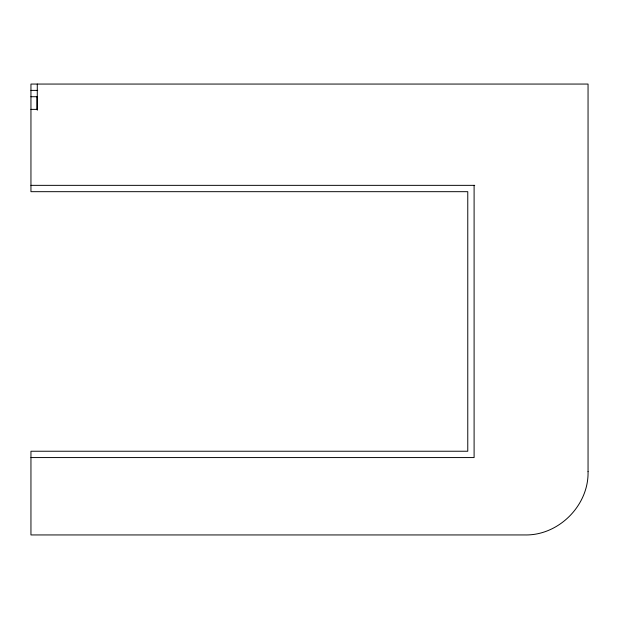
<?xml version="1.0" encoding="UTF-8"?>
<svg xmlns="http://www.w3.org/2000/svg" width="619" height="619" viewBox="0 0 619 619"><rect width="100%" height="100%" fill="white"/><g stroke="black" fill="none" stroke-linecap="round" stroke-linejoin="round"><path stroke-width="0.93" d="M30.95 90.389L37.72 90.389M30.95 96.719L37.279 96.719M30.95 109.377L37.279 109.377M30.95 185.352L474.727 185.352M30.95 457.565L474.1 457.565L474.1 185.352M37.279 84.06L37.279 110.205M36.97 96.719L36.97 109.377M588.05 471.639C588.886 505.468 558.57 535.775 524.742 534.94L30.95 534.94L30.95 451.236L467.771 451.236L467.771 191.681L30.95 191.681L30.95 84.06L588.05 84.06L588.05 471.639"/></g></svg>
